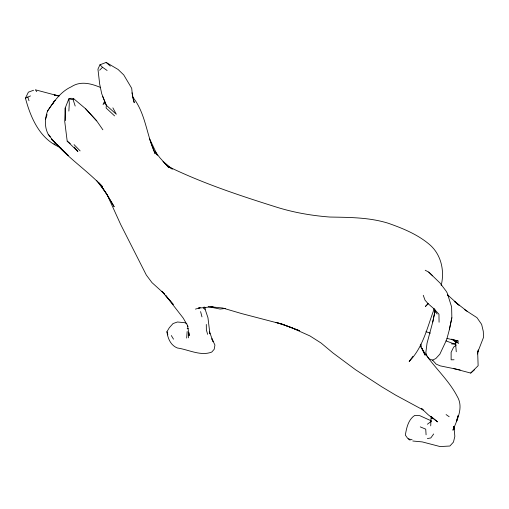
<?xml version="1.0" encoding="UTF-8"?>
<svg xmlns="http://www.w3.org/2000/svg" width="509" height="509" viewBox="0 0 509 509"><rect width="100%" height="100%" fill="white"/><g stroke="black" fill="none" stroke-linecap="round" stroke-linejoin="round"><path stroke-width="0.76" d="M453.831 426.631L453.824 429.685L454.092 426.523L452.94 430.22C457.171 419.632 463.915 407.378 457.165 396.307C447.882 378.384 431.861 365.519 421.738 348.194L425.136 355.187L421.687 348.022L420.828 344.16M204.923 309.637L204.962 307.302M188.521 337.83L188.635 332.288M102.875 129.789L96.704 120.881L85.588 108.741L73.703 98.714L71.037 98.269L68.849 98.841L65.203 107.991L64.713 121.32L67.188 141.127L77.902 151.523L74.238 147.095M430.716 425.868L431.123 416.375M68.868 111.077L69.319 103.244L68.849 98.841L73.15 99.745L75.192 106.044M186.663 338.071L187.159 331.512M426.962 355.899L425.836 352.584L427.032 343.257L432.758 322.019L435.265 310.102M477.62 354.01L478.333 349.988L477.455 352.896L483.55 337.282L483.27 331.264L481.629 324.36L476.965 317.661L464.253 309.427M434.457 315.09L434.711 313.818M432.758 322.019L435.144 310.108M427.407 356.497L429.189 358.89L432.561 360.162L435.869 358.501L439.852 354.181L446.705 339.579L449.339 329.737L451.852 317.762L451.623 306.965L447.201 292.974L446.113 291.11L439.986 282.991L428.75 272.124L425.206 270.241M449.339 329.737L451.852 317.762M441.188 285.409C444.796 270.801 441.201 254.366 429.405 244.428C417.456 234.325 402.753 228.331 388.144 223.216C369.254 217.343 349.441 217.4 329.864 217.044C312.214 215.695 294.743 212.717 277.799 207.538C240.954 195.965 203.918 183.806 169.128 166.958M457.985 415.541L456.567 421.344L457.96 416.375M98.441 182.228L102.614 186.816C85.321 168.524 63.141 154.781 48.228 134.344C44.372 127.135 44.817 118.527 47.547 111.026C53.833 101.615 60.698 91.588 71.33 86.784C80.651 80.632 91.149 83.559 100.617 87.51M45.403 119.57L47.082 114.627M434.285 308.689C427.318 326.861 423.316 347.119 409.16 361.485L412.875 356.325M132.537 96.15L131.697 88.305L123.744 74.925L118.082 69.466L106.158 62.429L99.968 64.789L97.944 69.148L99.694 84.201L101.73 93.771L106.343 105.344L106.114 108.01L114.582 115.899M60.825 147.642C40.236 139.822 30.712 118.101 25.45 98.18L28.377 92.161L33.588 90.246M104.625 101.278L103.028 104.479L105.446 102.754M73.15 99.745L73.703 98.714M52.446 104.51L54.259 101.272L55.443 100.305M204.134 307.029L203.409 308.282L204.096 307.131M211.852 338.638L214.932 345.032L214.194 349.282L211.769 352.056C200.61 356.434 188.534 349.562 177.406 348.003C170.693 345.395 167.741 338.415 166.952 331.703L169.306 327.739L173.047 323.546L177.425 322L184.659 322.681L186.828 323.622M54.259 101.272L47.547 111.026M433.681 433.961L430.805 437.963L427.369 438.554M453.443 368.491L470.717 373.072L478.136 365.716L477.69 352.871M428.012 303.778L425.429 306.431L428.139 303.72L433.471 308.371L437.123 314.066M99.649 70.197L102.525 67.264L107.1 70.477M470.717 373.072L474.426 369.827M427.369 424.245L431.619 421.083M456.115 345.325L453.627 347.087L451.114 352.381L451.139 359.818L454.047 359.761M25.45 98.18L30.502 95.915M195.437 309.122L200.234 307.621M199.738 307.773L198.491 308.161L213.055 306.66L210.968 306.825L222.694 308.015L241.629 313.582L282.33 324.214L299.489 330.716L282.33 324.214L276.018 322.375L290.645 327.287L309.975 335.953L321.052 343.002L332.975 352.96L355.575 369.757L381.935 386.904L395.703 395.149L423.183 409.999L421.395 408.333L428.241 414.803L437.625 421.891L431.549 416.852M225.519 308.448L220.092 309.065L208.238 306.641M412.799 441.004L422.298 441.914L440.113 446.571L449.886 446.024L453.481 442.066L454.836 436.353L453.964 426.606M451.496 343.88L455.892 344.307M187.153 328.598L188.368 328.725M456.032 343.919L453.099 343.55L445.96 340.865M59.648 95.743L54.183 94.979L58.319 95.927M431.104 420.332L429.577 420.103L419.791 415.656L414.759 415.42C408.243 419.588 406.526 427.986 405.342 435.112L407.715 438.402L410.101 440.202M460.181 369.96L440.266 365.876L436.175 364.132L432.542 360.054M446.934 338.39L458.393 341.151L453.284 339.649M408.434 438.86L412.118 439.776M58.936 96.036L35.337 89.794L36.731 91.614M430.372 333.172L425.963 331.709M420.262 426.879L425.734 429.157L426.084 434.807M453.22 339.859L458.52 343.225L453.341 339.834M169.732 167.429L172.316 169.096L162.988 161.385L168.924 167.728L160.03 157.936L155.309 151.797M446.094 414.568L449.18 416.744M451.782 339.064L456.446 342.614L455.542 341.335M454.346 301.322L467.478 311.514M67.188 141.127L70.255 143.557M454.232 301.315L459.061 305.196L447.621 294.934M106.158 62.429L110.319 66.119M447.672 295.061L448.83 296.123L447.805 294.966M55.971 143.474L51.333 139.122L68.371 155.614L57.135 144.562M428.75 272.124L432.675 275.853M99.968 64.789L102.525 67.264M162.015 291.422L164.821 294.221L151.981 282.616L146.318 275.045L120.658 224.45L107.304 195.068L102.856 188.305M74.053 144.626L80.129 150.893M433.534 308.403L438.955 314.206L439.076 322.222M96.704 120.881L85.588 108.741M48.228 134.344L50.334 136.628M53.986 143.57L55.061 144.741M428.139 303.72L425.034 300.183L423.259 295.284M430.862 416.33L432.917 418.672M161.926 291.479L173.251 304.427L165.699 295.5L183.234 318.106L188.063 326.511M96.691 180.606L105.439 192.084L114.169 206.724L107.304 195.068L100.757 185.314M100.273 184.525L101.997 187.045M156.479 153.903L157.364 155.2L149.372 138.365L155.226 153.858C146.49 135.356 145.803 113.214 132.62 96.933L134.236 102.71L131.996 92.791M171.291 335.533L173.518 339.166M112.877 107.87L116.326 114.258L106.343 105.344L102.646 96.449M209.409 331.645L213.15 341.717M211.909 339.14L212.838 341.075M209.422 332.492L209.924 333.859L207.946 317.68L204.841 308.448M27.734 96.958L28.994 100.731M207.647 334.343L206.374 329.972L206.298 324.43M166.952 331.703L167.843 334.865M200.603 311.61L201.971 316.872M431.562 417.246L431.906 418.646L431.677 417.094M187.42 325.136L189.227 335.603L188.954 332.708M435.061 310.592L435.246 312.062M455.434 341.514L456.274 351.77M65.203 107.991L65.578 120.608M420.631 346.998L420.326 344.739L420.631 346.998"/></g></svg>
